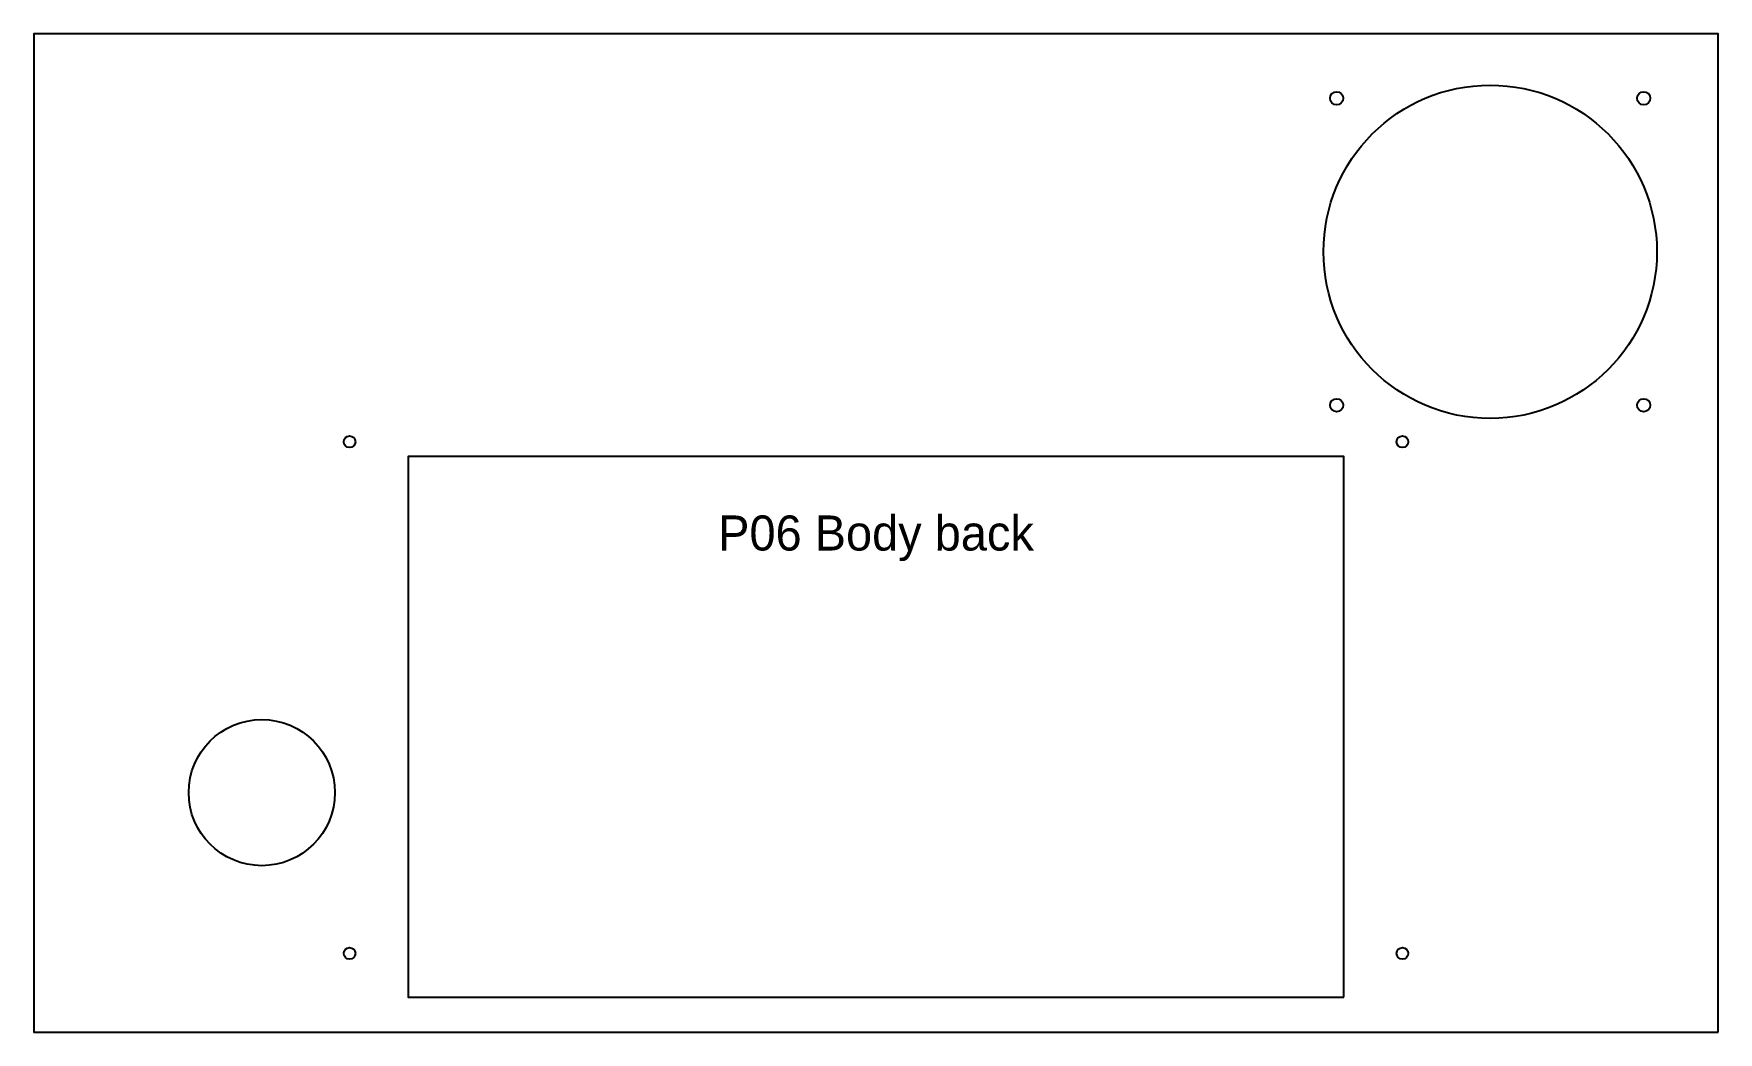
# Model space of a CAD drawing. Header units: millimetres. Extents: x 0 to 576, y 0 to 342.
import ezdxf
from ezdxf.enums import TextEntityAlignment as Align

# ---------------------------------------------------------------- set-up
doc = ezdxf.new("R2010")
doc.units = ezdxf.units.MM
for name, color, linetype in [('CUT_INSIDE', 5, 'Continuous'), ('CUT_OUTSIDE', 1, 'Continuous'), ('DRILL', 3, 'Continuous'), ('NOTES', 7, 'Continuous')]:
    doc.layers.add(name, color=color, linetype=linetype)

msp = doc.modelspace()

# ---------------------------------------------------------------- linework, layer by layer
at = {"layer": 'CUT_INSIDE'}
msp.add_lwpolyline([(448, 12), (448, 197), (128, 197), (128, 12), (448, 12)], close=True, dxfattribs=at)
for centre, radius in [((498, 267), 57), ((78, 82), 25)]:
    msp.add_circle(centre, radius, dxfattribs=at)
at = {"layer": 'CUT_OUTSIDE'}
msp.add_lwpolyline([(576, 0), (576, 341.6), (0, 341.6), (0, 0), (576, 0)], close=True, dxfattribs=at)
at = {"layer": 'DRILL'}
for centre, radius in [((445.5, 319.5), 2.25), ((550.5, 319.5), 2.25), ((445.5, 214.5), 2.25), ((550.5, 214.5), 2.25), ((108, 202), 2), ((468, 202), 2), ((108, 27), 2), ((468, 27), 2)]:
    msp.add_circle(centre, radius, dxfattribs=at)

# ---------------------------------------------------------------- texts
at = {"layer": 'NOTES'}
msp.add_text('P06 Body back', height=12, dxfattribs=at).set_placement((288, 170.8), align=Align.MIDDLE_CENTER)

doc.saveas('drawing.dxf')
